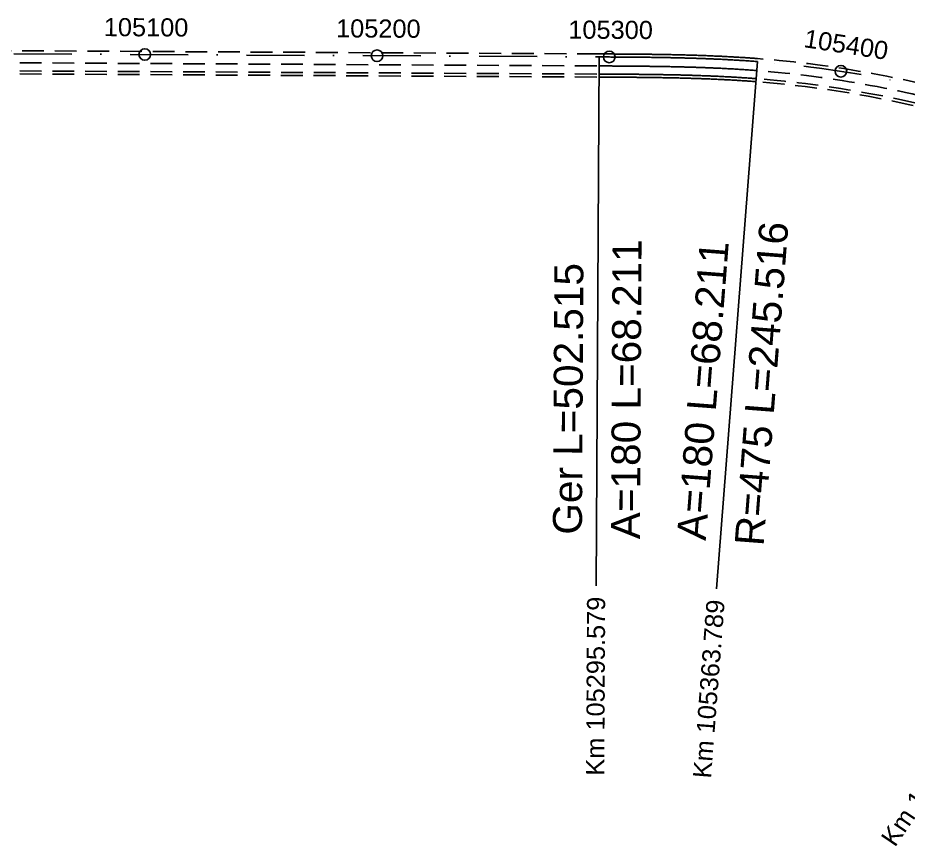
# Model space of a CAD drawing. Extents: x 2610184 to 2620710, y 1263771 to 1270672.
# Drawn here: x 2611891.7 to 2612275.1, y 1268522.8 to 1268879.6 of the extents above; entities that cross this region are included whole.
import ezdxf

# ---------------------------------------------------------------- set-up
doc = ezdxf.new("R2010")
doc.units = 0
doc.header["$LTSCALE"] = 5
doc.linetypes.add('DASHDOT', pattern=[10, 5, -2.5, 0, -2.5])
doc.linetypes.add('DASHEDX2', pattern=[3.75, 2.5, -1.25])
doc.layers.get('0').update_dxf_attribs({"color": 1, "linetype": 'CONTINUOUS'})
doc.layers.add('Grundriss_16', color=7, linetype='CONTINUOUS')
doc.layers.add('TunnelacsheWest', color=3, linetype='CONTINUOUS')
doc.styles.add('ARIAL', font='arial.ttf')

# ---------------------------------------------------------------- blocks, each defined once
blk = doc.blocks.new('CDWK_PTTYP10')
at = {"color": 0, "lineweight": -2}
blk.add_circle((0, 0), 0.5, dxfattribs=at)

msp = doc.modelspace()

# ---------------------------------------------------------------- linework, layer by layer
at = {"layer": 'Grundriss_16', "color": 30, "linetype": 'Continuous', "lineweight": -3}
for p, q in [((2612141.96, 1268862.71), (2612140.74, 1268634.99)), ((2612210.13, 1268860.71), (2612192.57, 1268633.66))]:
    msp.add_line(p, q, dxfattribs=at)
at = {"layer": 'Grundriss_16', "color": 1, "linetype": 'DASHEDX2', "lineweight": -3, "ltscale": 0.75}
for points in [[(2612400.06, 1268806.09, 0.105019), (2612210.23, 1268862.01), (2612209.73, 1268862.05), (2612209.23, 1268862.08), (2612208.72, 1268862.12), (2612208.22, 1268862.16), (2612207.72, 1268862.2), (2612207.22, 1268862.23), (2612206.72, 1268862.27), (2612206.22, 1268862.3), (2612205.71, 1268862.34), (2612205.21, 1268862.37), (2612204.71, 1268862.4), (2612204.21, 1268862.44), (2612203.71, 1268862.47), (2612203.21, 1268862.5), (2612202.7, 1268862.53), (2612202.2, 1268862.56), (2612201.7, 1268862.59), (2612201.2, 1268862.62), (2612200.7, 1268862.65), (2612200.2, 1268862.68), (2612199.69, 1268862.71), (2612199.19, 1268862.74), (2612198.69, 1268862.77), (2612198.19, 1268862.79), (2612197.69, 1268862.82), (2612197.18, 1268862.85), (2612196.68, 1268862.87), (2612196.18, 1268862.9), (2612195.68, 1268862.93), (2612195.18, 1268862.95), (2612194.67, 1268862.97), (2612194.17, 1268863), (2612193.67, 1268863.02), (2612193.17, 1268863.05), (2612192.67, 1268863.07), (2612192.16, 1268863.09), (2612191.66, 1268863.11), (2612191.16, 1268863.13), (2612190.66, 1268863.16), (2612190.16, 1268863.18), (2612189.65, 1268863.2), (2612189.15, 1268863.22), (2612188.65, 1268863.24), (2612188.15, 1268863.26), (2612187.64, 1268863.28), (2612187.14, 1268863.29), (2612186.64, 1268863.31), (2612186.14, 1268863.33), (2612185.64, 1268863.35), (2612185.13, 1268863.37), (2612184.63, 1268863.38), (2612184.13, 1268863.4), (2612183.63, 1268863.41), (2612183.13, 1268863.43), (2612182.62, 1268863.45), (2612182.12, 1268863.46), (2612181.62, 1268863.48), (2612181.12, 1268863.49), (2612180.61, 1268863.51), (2612180.11, 1268863.52), (2612179.61, 1268863.53), (2612179.11, 1268863.55), (2612178.61, 1268863.56), (2612178.1, 1268863.57), (2612177.6, 1268863.59), (2612177.1, 1268863.6), (2612176.6, 1268863.61), (2612176.1, 1268863.62), (2612175.59, 1268863.63), (2612175.09, 1268863.65), (2612174.59, 1268863.66), (2612174.09, 1268863.67), (2612173.59, 1268863.68), (2612173.08, 1268863.69), (2612172.58, 1268863.7), (2612172.08, 1268863.71), (2612171.58, 1268863.72), (2612171.08, 1268863.73), (2612170.57, 1268863.74), (2612170.07, 1268863.75), (2612169.57, 1268863.75), (2612169.07, 1268863.76), (2612168.56, 1268863.77), (2612168.06, 1268863.78), (2612167.56, 1268863.79), (2612167.06, 1268863.79), (2612166.56, 1268863.8), (2612166.05, 1268863.81), (2612165.55, 1268863.82), (2612165.05, 1268863.82), (2612164.55, 1268863.83), (2612164.05, 1268863.84), (2612163.55, 1268863.84), (2612163.04, 1268863.85), (2612162.54, 1268863.86), (2612162.04, 1268863.86), (2612161.54, 1268863.87), (2612161.04, 1268863.87), (2612160.53, 1268863.88), (2612160.03, 1268863.88), (2612159.53, 1268863.89), (2612159.03, 1268863.89), (2612158.53, 1268863.9), (2612158.02, 1268863.9), (2612157.52, 1268863.91), (2612157.02, 1268863.91), (2612156.52, 1268863.92), (2612156.02, 1268863.92), (2612155.52, 1268863.93), (2612155.01, 1268863.93), (2612154.51, 1268863.93), (2612154.01, 1268863.94), (2612153.51, 1268863.94), (2612153.01, 1268863.94), (2612152.5, 1268863.95), (2612152, 1268863.95), (2612151.5, 1268863.96), (2612151, 1268863.96), (2612150.5, 1268863.96), (2612150, 1268863.96), (2612149.49, 1268863.97), (2612148.99, 1268863.97), (2612148.49, 1268863.97), (2612147.99, 1268863.98), (2612147.49, 1268863.98), (2612146.99, 1268863.98), (2612146.48, 1268863.99), (2612145.98, 1268863.99), (2612145.48, 1268863.99), (2612144.98, 1268863.99), (2612144.48, 1268864), (2612143.98, 1268864), (2612143.47, 1268864), (2612142.97, 1268864.01), (2612142.47, 1268864.01), (2612141.97, 1268864.01), (2612141.97, 1268864.01), (2611639.46, 1268866.72, 0.008774)], [(2611639.43, 1268861.54), (2612141.94, 1268858.84), (2612141.94, 1268858.84), (2612142.44, 1268858.83), (2612142.95, 1268858.83), (2612143.45, 1268858.83), (2612143.95, 1268858.83), (2612144.45, 1268858.82), (2612144.95, 1268858.82), (2612145.45, 1268858.82), (2612145.95, 1268858.81), (2612146.45, 1268858.81), (2612146.96, 1268858.81), (2612147.46, 1268858.81), (2612147.96, 1268858.8), (2612148.46, 1268858.8), (2612148.96, 1268858.8), (2612149.46, 1268858.79), (2612149.96, 1268858.79), (2612150.46, 1268858.79), (2612150.96, 1268858.78), (2612151.47, 1268858.78), (2612151.97, 1268858.78), (2612152.47, 1268858.77), (2612152.97, 1268858.77), (2612153.47, 1268858.77), (2612153.97, 1268858.76), (2612154.47, 1268858.76), (2612154.97, 1268858.75), (2612155.47, 1268858.75), (2612155.97, 1268858.75), (2612156.47, 1268858.74), (2612156.97, 1268858.74), (2612157.48, 1268858.73), (2612157.98, 1268858.73), (2612158.48, 1268858.72), (2612158.98, 1268858.72), (2612159.48, 1268858.71), (2612159.98, 1268858.71), (2612160.48, 1268858.7), (2612160.98, 1268858.7), (2612161.48, 1268858.69), (2612161.98, 1268858.69), (2612162.48, 1268858.68), (2612162.98, 1268858.67), (2612163.48, 1268858.67), (2612163.98, 1268858.66), (2612164.48, 1268858.66), (2612164.98, 1268858.65), (2612165.48, 1268858.64), (2612165.98, 1268858.63), (2612166.48, 1268858.63), (2612166.98, 1268858.62), (2612167.48, 1268858.61), (2612167.98, 1268858.6), (2612168.48, 1268858.6), (2612168.98, 1268858.59), (2612169.48, 1268858.58), (2612169.98, 1268858.57), (2612170.48, 1268858.56), (2612170.98, 1268858.55), (2612171.48, 1268858.54), (2612171.98, 1268858.53), (2612172.48, 1268858.52), (2612172.98, 1268858.51), (2612173.48, 1268858.5), (2612173.98, 1268858.49), (2612174.48, 1268858.48), (2612174.98, 1268858.47), (2612175.48, 1268858.46), (2612175.98, 1268858.45), (2612176.47, 1268858.44), (2612176.97, 1268858.43), (2612177.47, 1268858.41), (2612177.97, 1268858.4), (2612178.47, 1268858.39), (2612178.97, 1268858.37), (2612179.47, 1268858.36), (2612179.97, 1268858.35), (2612180.47, 1268858.33), (2612180.97, 1268858.32), (2612181.47, 1268858.3), (2612181.96, 1268858.29), (2612182.46, 1268858.27), (2612182.96, 1268858.26), (2612183.46, 1268858.24), (2612183.96, 1268858.23), (2612184.46, 1268858.21), (2612184.96, 1268858.19), (2612185.46, 1268858.18), (2612185.95, 1268858.16), (2612186.45, 1268858.14), (2612186.95, 1268858.12), (2612187.45, 1268858.1), (2612187.95, 1268858.08), (2612188.45, 1268858.07), (2612188.95, 1268858.05), (2612189.44, 1268858.03), (2612189.94, 1268858.01), (2612190.44, 1268857.99), (2612190.94, 1268857.96), (2612191.44, 1268857.94), (2612191.93, 1268857.92), (2612192.43, 1268857.9), (2612192.93, 1268857.88), (2612193.43, 1268857.85), (2612193.93, 1268857.83), (2612194.42, 1268857.81), (2612194.92, 1268857.78), (2612195.42, 1268857.76), (2612195.92, 1268857.73), (2612196.42, 1268857.71), (2612196.91, 1268857.68), (2612197.41, 1268857.65), (2612197.91, 1268857.63), (2612198.41, 1268857.6), (2612198.9, 1268857.57), (2612199.4, 1268857.54), (2612199.9, 1268857.52), (2612200.39, 1268857.49), (2612200.89, 1268857.46), (2612201.39, 1268857.43), (2612201.89, 1268857.4), (2612202.38, 1268857.37), (2612202.88, 1268857.34), (2612203.38, 1268857.3), (2612203.87, 1268857.27), (2612204.37, 1268857.24), (2612204.87, 1268857.21), (2612205.36, 1268857.17), (2612205.86, 1268857.14), (2612206.36, 1268857.1), (2612206.85, 1268857.07), (2612207.35, 1268857.03), (2612207.85, 1268857), (2612208.34, 1268856.96), (2612208.84, 1268856.92), (2612209.33, 1268856.89), (2612209.83, 1268856.85, -0.105019), (2612397.6, 1268801.54, -0.000154)], [(2611639.41, 1268856.74), (2612141.92, 1268854.04), (2612141.92, 1268854.04), (2612142.42, 1268854.03), (2612142.92, 1268854.03), (2612143.42, 1268854.03), (2612143.92, 1268854.03), (2612144.42, 1268854.02), (2612144.92, 1268854.02), (2612145.43, 1268854.02), (2612145.93, 1268854.01), (2612146.43, 1268854.01), (2612146.93, 1268854.01), (2612147.43, 1268854.01), (2612147.93, 1268854), (2612148.43, 1268854), (2612148.93, 1268854), (2612149.43, 1268853.99), (2612149.93, 1268853.99), (2612150.43, 1268853.99), (2612150.93, 1268853.98), (2612151.43, 1268853.98), (2612151.93, 1268853.98), (2612152.43, 1268853.97), (2612152.93, 1268853.97), (2612153.43, 1268853.97), (2612153.93, 1268853.96), (2612154.43, 1268853.96), (2612154.93, 1268853.95), (2612155.43, 1268853.95), (2612155.93, 1268853.95), (2612156.43, 1268853.94), (2612156.93, 1268853.94), (2612157.43, 1268853.93), (2612157.93, 1268853.93), (2612158.43, 1268853.92), (2612158.93, 1268853.92), (2612159.43, 1268853.91), (2612159.93, 1268853.91), (2612160.43, 1268853.9), (2612160.93, 1268853.9), (2612161.42, 1268853.89), (2612161.92, 1268853.89), (2612162.42, 1268853.88), (2612162.92, 1268853.88), (2612163.42, 1268853.87), (2612163.92, 1268853.86), (2612164.42, 1268853.86), (2612164.92, 1268853.85), (2612165.41, 1268853.84), (2612165.91, 1268853.84), (2612166.41, 1268853.83), (2612166.91, 1268853.82), (2612167.41, 1268853.81), (2612167.9, 1268853.81), (2612168.4, 1268853.8), (2612168.9, 1268853.79), (2612169.4, 1268853.78), (2612169.9, 1268853.77), (2612170.39, 1268853.76), (2612170.89, 1268853.75), (2612171.39, 1268853.74), (2612171.89, 1268853.74), (2612172.38, 1268853.73), (2612172.88, 1268853.72), (2612173.38, 1268853.71), (2612173.88, 1268853.69), (2612174.37, 1268853.68), (2612174.87, 1268853.67), (2612175.37, 1268853.66), (2612175.86, 1268853.65), (2612176.36, 1268853.64), (2612176.86, 1268853.63), (2612177.35, 1268853.61), (2612177.85, 1268853.6), (2612178.35, 1268853.59), (2612178.84, 1268853.58), (2612179.34, 1268853.56), (2612179.84, 1268853.55), (2612180.33, 1268853.54), (2612180.83, 1268853.52), (2612181.32, 1268853.51), (2612181.82, 1268853.49), (2612182.32, 1268853.48), (2612182.81, 1268853.46), (2612183.31, 1268853.45), (2612183.8, 1268853.43), (2612184.3, 1268853.41), (2612184.79, 1268853.4), (2612185.29, 1268853.38), (2612185.78, 1268853.36), (2612186.28, 1268853.34), (2612186.78, 1268853.33), (2612187.27, 1268853.31), (2612187.77, 1268853.29), (2612188.26, 1268853.27), (2612188.76, 1268853.25), (2612189.25, 1268853.23), (2612189.74, 1268853.21), (2612190.24, 1268853.19), (2612190.73, 1268853.17), (2612191.23, 1268853.15), (2612191.72, 1268853.13), (2612192.22, 1268853.1), (2612192.71, 1268853.08), (2612193.21, 1268853.06), (2612193.7, 1268853.03), (2612194.19, 1268853.01), (2612194.69, 1268852.99), (2612195.18, 1268852.96), (2612195.67, 1268852.94), (2612196.17, 1268852.91), (2612196.66, 1268852.89), (2612197.16, 1268852.86), (2612197.65, 1268852.83), (2612198.14, 1268852.81), (2612198.63, 1268852.78), (2612199.13, 1268852.75), (2612199.62, 1268852.72), (2612200.11, 1268852.7), (2612200.61, 1268852.67), (2612201.1, 1268852.64), (2612201.59, 1268852.61), (2612202.08, 1268852.58), (2612202.58, 1268852.55), (2612203.07, 1268852.51), (2612203.56, 1268852.48), (2612204.05, 1268852.45), (2612204.55, 1268852.42), (2612205.04, 1268852.38), (2612205.53, 1268852.35), (2612206.02, 1268852.32), (2612206.51, 1268852.28), (2612207, 1268852.25), (2612207.5, 1268852.21), (2612207.99, 1268852.17), (2612208.48, 1268852.14), (2612208.97, 1268852.1), (2612209.46, 1268852.06, -0.105019), (2612395.32, 1268797.32, -0.000154)], [(2611639.42, 1268858.04), (2612141.92, 1268855.34), (2612141.92, 1268855.34), (2612142.42, 1268855.33), (2612142.93, 1268855.33), (2612143.43, 1268855.33), (2612143.93, 1268855.33), (2612144.43, 1268855.32), (2612144.93, 1268855.32), (2612145.43, 1268855.32), (2612145.93, 1268855.31), (2612146.43, 1268855.31), (2612146.94, 1268855.31), (2612147.44, 1268855.31), (2612147.94, 1268855.3), (2612148.44, 1268855.3), (2612148.94, 1268855.3), (2612149.44, 1268855.29), (2612149.94, 1268855.29), (2612150.44, 1268855.29), (2612150.94, 1268855.28), (2612151.44, 1268855.28), (2612151.94, 1268855.28), (2612152.44, 1268855.27), (2612152.94, 1268855.27), (2612153.44, 1268855.27), (2612153.94, 1268855.26), (2612154.44, 1268855.26), (2612154.94, 1268855.25), (2612155.44, 1268855.25), (2612155.94, 1268855.25), (2612156.44, 1268855.24), (2612156.94, 1268855.24), (2612157.44, 1268855.23), (2612157.94, 1268855.23), (2612158.44, 1268855.22), (2612158.94, 1268855.22), (2612159.44, 1268855.21), (2612159.94, 1268855.21), (2612160.44, 1268855.2), (2612160.94, 1268855.2), (2612161.44, 1268855.19), (2612161.94, 1268855.19), (2612162.44, 1268855.18), (2612162.94, 1268855.17), (2612163.44, 1268855.17), (2612163.94, 1268855.16), (2612164.43, 1268855.16), (2612164.93, 1268855.15), (2612165.43, 1268855.14), (2612165.93, 1268855.14), (2612166.43, 1268855.13), (2612166.93, 1268855.12), (2612167.43, 1268855.11), (2612167.93, 1268855.11), (2612168.42, 1268855.1), (2612168.92, 1268855.09), (2612169.42, 1268855.08), (2612169.92, 1268855.07), (2612170.42, 1268855.06), (2612170.92, 1268855.05), (2612171.41, 1268855.04), (2612171.91, 1268855.04), (2612172.41, 1268855.03), (2612172.91, 1268855.02), (2612173.41, 1268855.01), (2612173.9, 1268854.99), (2612174.4, 1268854.98), (2612174.9, 1268854.97), (2612175.4, 1268854.96), (2612175.89, 1268854.95), (2612176.39, 1268854.94), (2612176.89, 1268854.93), (2612177.39, 1268854.91), (2612177.88, 1268854.9), (2612178.38, 1268854.89), (2612178.88, 1268854.88), (2612179.37, 1268854.86), (2612179.87, 1268854.85), (2612180.37, 1268854.83), (2612180.87, 1268854.82), (2612181.36, 1268854.81), (2612181.86, 1268854.79), (2612182.36, 1268854.78), (2612182.85, 1268854.76), (2612183.35, 1268854.74), (2612183.85, 1268854.73), (2612184.34, 1268854.71), (2612184.84, 1268854.7), (2612185.33, 1268854.68), (2612185.83, 1268854.66), (2612186.33, 1268854.64), (2612186.82, 1268854.62), (2612187.32, 1268854.61), (2612187.82, 1268854.59), (2612188.31, 1268854.57), (2612188.81, 1268854.55), (2612189.3, 1268854.53), (2612189.8, 1268854.51), (2612190.29, 1268854.49), (2612190.79, 1268854.47), (2612191.28, 1268854.45), (2612191.78, 1268854.42), (2612192.28, 1268854.4), (2612192.77, 1268854.38), (2612193.27, 1268854.36), (2612193.76, 1268854.33), (2612194.26, 1268854.31), (2612194.75, 1268854.29), (2612195.25, 1268854.26), (2612195.74, 1268854.24), (2612196.24, 1268854.21), (2612196.73, 1268854.19), (2612197.22, 1268854.16), (2612197.72, 1268854.13), (2612198.21, 1268854.11), (2612198.71, 1268854.08), (2612199.2, 1268854.05), (2612199.7, 1268854.02), (2612200.19, 1268853.99), (2612200.68, 1268853.96), (2612201.18, 1268853.93), (2612201.67, 1268853.9), (2612202.17, 1268853.87), (2612202.66, 1268853.84), (2612203.15, 1268853.81), (2612203.65, 1268853.78), (2612204.14, 1268853.75), (2612204.63, 1268853.71), (2612205.13, 1268853.68), (2612205.62, 1268853.65), (2612206.11, 1268853.61), (2612206.6, 1268853.58), (2612207.1, 1268853.54), (2612207.59, 1268853.51), (2612208.08, 1268853.47), (2612208.58, 1268853.43), (2612209.07, 1268853.4), (2612209.56, 1268853.36, -0.105019), (2612395.94, 1268798.46, -0.000154)]]:
    msp.add_lwpolyline(points, format="xyb", dxfattribs=at)
at = {"layer": 'TunnelacsheWest', "color": 3, "linetype": 'DASHDOT', "lineweight": -3}
msp.add_lwpolyline([(2611639.45, 1268865.42), (2612141.96, 1268862.71), (2612142.46, 1268862.71), (2612142.97, 1268862.71), (2612143.47, 1268862.7), (2612143.97, 1268862.7), (2612144.47, 1268862.7), (2612144.97, 1268862.69), (2612145.47, 1268862.69), (2612145.98, 1268862.69), (2612146.48, 1268862.69), (2612146.98, 1268862.68), (2612147.48, 1268862.68), (2612147.98, 1268862.68), (2612148.48, 1268862.67), (2612148.98, 1268862.67), (2612149.49, 1268862.67), (2612149.99, 1268862.67), (2612150.49, 1268862.66), (2612150.99, 1268862.66), (2612151.49, 1268862.66), (2612151.99, 1268862.65), (2612152.5, 1268862.65), (2612153, 1268862.64), (2612153.5, 1268862.64), (2612154, 1268862.64), (2612154.5, 1268862.63), (2612155, 1268862.63), (2612155.5, 1268862.63), (2612156.01, 1268862.62), (2612156.51, 1268862.62), (2612157.01, 1268862.61), (2612157.51, 1268862.61), (2612158.01, 1268862.6), (2612158.51, 1268862.6), (2612159.02, 1268862.59), (2612159.52, 1268862.59), (2612160.02, 1268862.58), (2612160.52, 1268862.58), (2612161.02, 1268862.57), (2612161.52, 1268862.57), (2612162.02, 1268862.56), (2612162.53, 1268862.56), (2612163.03, 1268862.55), (2612163.53, 1268862.54), (2612164.03, 1268862.54), (2612164.53, 1268862.53), (2612165.03, 1268862.52), (2612165.53, 1268862.52), (2612166.04, 1268862.51), (2612166.54, 1268862.5), (2612167.04, 1268862.49), (2612167.54, 1268862.49), (2612168.04, 1268862.48), (2612168.54, 1268862.47), (2612169.05, 1268862.46), (2612169.55, 1268862.45), (2612170.05, 1268862.45), (2612170.55, 1268862.44), (2612171.05, 1268862.43), (2612171.55, 1268862.42), (2612172.05, 1268862.41), (2612172.56, 1268862.4), (2612173.06, 1268862.39), (2612173.56, 1268862.38), (2612174.06, 1268862.37), (2612174.56, 1268862.36), (2612175.06, 1268862.35), (2612175.56, 1268862.33), (2612176.07, 1268862.32), (2612176.57, 1268862.31), (2612177.07, 1268862.3), (2612177.57, 1268862.29), (2612178.07, 1268862.27), (2612178.57, 1268862.26), (2612179.07, 1268862.25), (2612179.58, 1268862.23), (2612180.08, 1268862.22), (2612180.58, 1268862.21), (2612181.08, 1268862.19), (2612181.58, 1268862.18), (2612182.08, 1268862.16), (2612182.58, 1268862.15), (2612183.08, 1268862.13), (2612183.59, 1268862.12), (2612184.09, 1268862.1), (2612184.59, 1268862.08), (2612185.09, 1268862.07), (2612185.59, 1268862.05), (2612186.09, 1268862.03), (2612186.59, 1268862.01), (2612187.09, 1268861.99), (2612187.6, 1268861.98), (2612188.1, 1268861.96), (2612188.6, 1268861.94), (2612189.1, 1268861.92), (2612189.6, 1268861.9), (2612190.1, 1268861.88), (2612190.6, 1268861.86), (2612191.1, 1268861.84), (2612191.6, 1268861.81), (2612192.11, 1268861.79), (2612192.61, 1268861.77), (2612193.11, 1268861.75), (2612193.61, 1268861.72), (2612194.11, 1268861.7), (2612194.61, 1268861.68), (2612195.11, 1268861.65), (2612195.61, 1268861.63), (2612196.11, 1268861.6), (2612196.61, 1268861.58), (2612197.12, 1268861.55), (2612197.62, 1268861.52), (2612198.12, 1268861.5), (2612198.62, 1268861.47), (2612199.12, 1268861.44), (2612199.62, 1268861.41), (2612200.12, 1268861.38), (2612200.62, 1268861.36), (2612201.12, 1268861.33), (2612201.62, 1268861.3), (2612202.12, 1268861.27), (2612202.62, 1268861.23), (2612203.12, 1268861.2), (2612203.62, 1268861.17), (2612204.13, 1268861.14), (2612204.63, 1268861.11), (2612205.13, 1268861.07), (2612205.63, 1268861.04), (2612206.13, 1268861), (2612206.63, 1268860.97), (2612207.13, 1268860.93), (2612207.63, 1268860.9), (2612208.13, 1268860.86), (2612208.63, 1268860.83), (2612209.13, 1268860.79), (2612209.63, 1268860.75), (2612210.13, 1268860.71, -0.129943), (2612439.37, 1268780.75)], format="xyb", dxfattribs=at)

# ---------------------------------------------------------------- block references
at = {"layer": 'Grundriss_16', "color": 1, "lineweight": -3, "xscale": 5, "yscale": 5}
for p in [(2611946.39, 1268863.76), (2612046.39, 1268863.23), (2612146.39, 1268862.69), (2612246.09, 1268856.55)]:
    msp.add_blockref('CDWK_PTTYP10', p, dxfattribs=at)

# ---------------------------------------------------------------- texts
at = {"layer": 'Grundriss_16', "color": 1, "lineweight": -3, "style": 'ARIAL'}
for s, rotation, p in [('105100', 359.6914, (2611928.72, 1268871.67)), ('105200', 359.6914, (2612028.72, 1268871.13)), ('105300', 359.6754, (2612128.72, 1268870.6)), ('105400', 351.2095, (2612229.79, 1268866.97))]:
    msp.add_text(s, height=7.812, rotation=rotation, dxfattribs=at).set_placement(p)
at = {"layer": 'Grundriss_16', "color": 30, "lineweight": -3, "style": 'ARIAL'}
for s, height, rotation, p in [('R=475 L=245.516', 12.5, 85.5773, (2612212.78, 1268651.84)), ('A=180 L=68.211', 12.5, 89.6914, (2612159.59, 1268655.01)), ('A=180 L=68.211', 12.5, 85.5773, (2612187.89, 1268654.21)), ('Ger L=502.515', 12.5, 89.6914, (2612134.6, 1268656.96)), ('Km 105295.579', 7.8125, 89.6914, (2612144.2, 1268553.21)), ('Km 105363.789', 7.8125, 85.5773, (2612190.16, 1268551.85)), ('Km 105609.306', 7.8125, 55.9625, (2612269.38, 1268522.1))]:
    msp.add_text(s, height=height, rotation=rotation, dxfattribs=at).set_placement(p)

doc.saveas('drawing.dxf')
